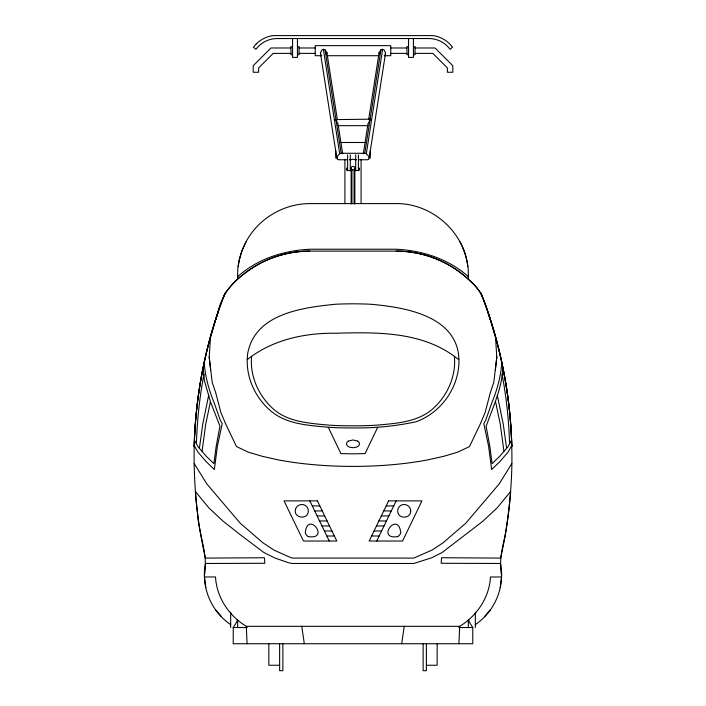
<?xml version="1.0" encoding="UTF-8"?>
<svg xmlns="http://www.w3.org/2000/svg" width="706" height="706" viewBox="0 0 706 706"><rect width="100%" height="100%" fill="white"/><g stroke="black" fill="none" stroke-linecap="round" stroke-linejoin="round"><path stroke-width="1.06" d="M354.871 203.972L354.871 169.149A2.162 1.809 0 0 0 353 166.439A2.162 1.809 0 0 0 351.129 169.149L351.129 203.972M351.923 203.734L351.923 169.811L351.129 169.149M204.378 575.593C208.508 554.66 198.818 534.592 197.601 513.836C194.909 491.517 193.779 469.031 194.194 446.554C195.394 401.608 203.231 356.883 217.386 314.205C220.766 298.497 229.132 285.03 241.999 275.455C248.353 270.31 255.237 265.853 262.535 262.173C277.211 254.972 293.493 251.16 309.846 251.107L396.154 251.107C415.234 251.151 434.225 256.366 450.64 266.074C457.638 270.301 464.16 275.269 470.099 280.891C480.671 289.231 484.775 301.789 488.614 314.205C505.161 363.987 513.024 416.584 511.788 469.031C511.091 491.5 508.832 513.897 505.046 536.057C502.019 549.074 498.833 562.223 501.622 575.593M237.551 279.426L237.745 269.674A72.374 72.374 0 0 1 246.05 241.796C258.325 218.631 283.724 203.531 309.908 203.602L396.092 203.602C431.313 203.107 464.177 231.506 467.804 266.744M458.935 643.731L459.668 626.328C476.982 615.906 489.39 597.373 490.485 576.97L501.463 576.97L500.227 587.674M196.427 443.289C197.203 420.211 199.577 397.16 203.928 374.48M251.627 356.336C249.765 375.115 257.814 394.054 271.245 407.053C284.059 419.893 302.23 422.497 319.421 424.244A145.215 80.149 0 0 0 338.192 425.612A307.604 169.784 0 0 0 367.808 425.612A145.215 80.149 0 0 0 386.579 424.244C403.823 422.638 421.861 419.682 434.755 407.053C448.186 394.054 456.235 375.115 454.373 356.336C420.282 331.335 375.777 332.12 335.588 333.241C304.418 332.844 272.119 339.815 247.321 359.583M491.535 323.71L495.524 336.85L496.786 357.474L493.768 382.467L490.317 392.624L485.154 412.463L480.239 424.103L469.516 446.554L457.682 452.167L443.695 456.323L427.862 459.853A138.755 41.433 0 0 1 278.138 459.853L262.305 456.323L248.318 452.167L236.484 446.554L225.761 424.103L220.846 412.463L215.683 392.624L212.232 382.467L209.214 357.474L210.476 336.85L214.465 323.71M199.41 448.081L202.763 424.103L208.685 395.228M202.084 451.125L205.728 424.103L210.441 401.723L204.396 380.578L203.143 368.073M495.338 370.103L496.839 356.715M401.679 643.731L404.238 626.328M238.196 266.744L239.246 260.037L242.026 250.683L246.05 241.796M363.308 153.82L368.011 123.691L369.926 120.408L371.638 119.623L370.112 119.19L334.362 119.623L336.074 120.408L337.989 123.691L342.692 153.82M368.629 119.729L379.104 52.615L380.94 49.799L382.617 49.314L384.17 50.055L385.582 52.941L369.167 158.126L368.682 159.318L367.517 159.75L358.392 159.75M347.608 159.75L338.483 159.75L337.318 159.318L337.15 156.511L339.683 153.705L341.21 153.273L364.79 153.273L369.926 120.408M380.94 49.799L370.112 119.19L368.947 119.623M369.167 158.126L368.85 156.511L366.317 153.705L382.617 49.314M336.833 158.126L320.418 52.941L321.83 50.055L323.383 49.314L325.06 49.799L326.896 52.615L337.371 119.729M326.56 54.133L326.896 52.615M501.772 362.646C500.863 376.598 497.015 390.25 491.711 403.144L485.86 419.743L483.813 423.724L488.649 446.554L491.65 469.525L499.901 461.574L508.064 452.105L511.753 445.627M502.857 368.073C501.984 387.744 493.494 405.826 486.963 424.103L486.055 426.142L489.867 446.554L492.117 463.63L499.901 456.094L508.064 446.677L511.488 440.209M214.809 322.598L217.942 312.67M237.454 619.541L236.625 622.145L233.227 627.546L247.268 627.546M385.114 54.23L385.582 52.941M355.162 169.714L354.968 170.172L354.871 168.196M377.736 427.254L365.108 453.587L353 453.843L340.892 453.587L328.264 427.254C307.304 425.224 284.262 424.262 268.227 408.65C253.419 394.751 245.035 373.977 247.665 353.68C254.848 313.543 302.371 307.595 335.677 304.224A112.51 33.923 0 0 1 370.323 304.224C406.197 307.26 460.815 316.482 458.918 363.572C457.717 389.315 440.27 413.001 416.046 421.773C400.267 425.153 384.196 427.156 368.073 427.765A318.371 175.723 0 0 1 337.927 427.765L328.264 427.254M376.739 541.025L396.154 500.889M511.788 463.604L499.151 483.963L465.845 523.146L443.112 542.782L432.028 550.071L413.769 558.093L292.231 558.093L288.224 556.522L273.972 550.071L262.888 542.782L240.155 523.146L206.849 483.963L194.212 463.604M484.59 616.488L490.432 609.799M237.604 276.726C257.461 258.775 284.315 250.233 310.764 249.218L395.236 249.218C421.685 250.233 448.539 258.775 468.396 276.726M351.923 169.811L354.077 169.811L354.871 169.149M348.42 441.091L353 439.953L357.58 441.091M397.734 536.595C375.221 540.002 398.21 510.041 400.743 532.668A11.225 8.437 34.2 0 1 397.734 536.595M349.417 159.75L353 159.247L356.583 159.75M354.491 159.75L356.195 159.574M292.575 46.631L290.96 46.631L290.96 54.724L292.575 54.724M297.438 46.631L299.053 46.631L299.053 54.724L297.438 54.724M408.562 46.631L406.947 46.631L406.947 54.724L408.562 54.724M413.425 46.631L415.04 46.631L415.04 54.724L413.425 54.724M290.96 47.982L270.963 47.982L253.198 65.737L253.198 72.25L258.59 72.25L258.59 67.979L273.196 53.374L290.96 53.374M299.053 47.982L315.238 47.982M390.762 47.982L406.947 47.982M415.04 47.982L435.037 47.982L452.802 65.737L452.802 72.25L447.41 72.25L447.41 67.979L432.804 53.374L415.04 53.374M299.053 53.374L315.238 53.374M390.762 53.374L406.947 53.374M321.804 55.712L315.238 55.712L315.238 45.643L390.762 45.643L390.762 55.712L384.196 55.712M327.275 55.712L378.725 55.712M337.998 125.668L368.002 125.668M341.13 142.488L364.87 142.488M347.608 170.525L350.3 170.525M355.7 170.525L358.392 170.525M312.273 505.911L319.827 505.911M386.173 505.911L393.727 505.911M314.7 510.923L322.254 510.923M383.746 510.923L391.3 510.923M317.126 515.936L324.681 515.936M381.319 515.936L388.874 515.936M319.553 520.957L327.107 520.957M378.893 520.957L386.447 520.957M321.98 525.97L329.534 525.97M376.466 525.97L384.02 525.97M324.407 530.991L331.961 530.991M374.039 530.991L381.593 530.991M326.834 536.004L334.388 536.004M371.612 536.004L379.166 536.004M205.773 587.674L204.537 576.97L215.515 576.97C216.61 597.373 229.018 615.906 246.332 626.328L459.668 626.328M458.732 627.546L472.773 627.546L469.375 622.145L468.546 619.541M279.629 665.255L268.845 665.255L268.845 644.022M426.371 665.255L437.155 665.255L437.155 644.022M349.805 159.574L351.509 159.75M364.79 153.273L366.317 153.705M337.053 119.623L335.888 119.19L325.06 49.799M308.266 536.595C330.779 540.002 307.79 510.041 305.257 532.668A11.225 8.437 -34.2 0 0 308.266 536.595M454.373 356.336L458.679 359.583M351.129 168.196L351.032 170.172L350.838 169.714M215.568 609.799L221.41 616.488M194.512 440.209L197.936 446.677L206.099 456.094L213.883 463.63L216.133 446.554L219.945 426.142L210.45 401.74M194.247 445.627L197.936 452.105L206.099 461.574L214.35 469.525L217.351 446.554L222.187 423.724L220.14 419.743L214.289 403.144C208.985 390.25 205.137 376.598 204.228 362.646M309.846 500.889L329.261 541.025M320.418 52.941L320.886 54.23M488.058 312.67L491.191 322.598M495.559 401.723L500.272 424.103L503.916 451.125M497.315 395.228L503.237 424.103L506.59 448.081M379.104 52.615L379.44 54.133M502.072 374.48C506.423 397.16 508.797 420.211 509.573 443.289M336.074 120.408L341.21 153.273M323.383 49.314L339.683 153.705M301.762 626.328L304.321 643.731M209.161 356.715L210.662 370.103M246.332 626.328L247.065 643.731M468.449 279.426L468.255 269.674A72.374 72.374 0 0 0 459.95 241.796M475.332 612.226L475.332 627.546M472.773 627.422L472.773 643.731L233.227 643.731L233.227 627.422M468.343 619.55L468.343 627.546M426.371 643.731L426.371 670.7L423.132 670.7L423.132 643.731M413.425 38.539L413.425 57.415L408.562 57.415L408.562 38.539M370.262 150.457L370.262 158.073M361.093 159.397L361.093 203.504M359.478 168.054L359.478 170.208M358.392 154.888L358.392 170.764M355.7 154.888L355.7 170.764M354.077 169.811L354.077 203.734M350.3 154.888L350.3 170.764M347.608 154.888L347.608 170.764M346.522 168.054L346.522 170.208M344.907 159.397L344.907 203.504M335.738 150.457L335.738 158.073M297.438 38.539L297.438 57.415L292.575 57.415L292.575 38.539M282.868 643.731L282.868 670.7L279.629 670.7L279.629 643.731M237.657 619.55L237.657 627.546M230.668 612.226L230.668 627.546M230.685 624.678A60.619 60.619 0 0 1 205.411 563.485L264.803 563.273L264.441 557.74L205.411 558.093A451.769 451.769 0 0 1 195.35 491.473L208.861 507.87L223.043 521.16L242.034 536.057L263.903 552.533L274.519 557.864L288.401 562.691L292.231 563.485L413.769 563.485L431.481 557.864L442.097 552.533L482.957 521.16L497.139 507.87L510.65 491.473A451.769 451.769 0 0 1 500.589 558.093L441.559 557.74L441.197 563.273L500.589 563.485A60.619 60.619 0 0 1 475.315 624.678M309.846 251.107A106.668 106.668 0 0 0 225.037 293.069A451.769 451.769 0 0 0 194.194 446.554M194.221 446.554A451.24 451.24 0 0 1 224.932 293.352M396.154 251.107A106.668 106.668 0 0 1 480.962 293.069A451.769 451.769 0 0 1 511.806 446.554M481.068 293.352A451.275 451.275 0 0 1 511.788 446.563M348.42 441.091A6.663 3.918 0 0 0 346.531 443.836L346.743 444.842A6.936 4.033 -1.6 0 0 349.761 447.198L353 447.719L356.239 447.198A6.936 4.033 1.6 0 0 359.248 444.842L359.478 443.836A6.663 3.918 0 0 0 357.58 441.091M295.54 509.247C292.884 518.328 308.496 520.375 308.275 510.923A12.531 8.913 -23.2 0 0 306.378 506.343C303.095 502.857 296.644 504.587 295.54 509.247M410.68 510.923C410.989 519.237 397.416 519.237 397.725 510.923A12.531 8.913 23.2 0 1 399.622 506.343C403.382 502.275 410.892 505.39 410.68 510.923M388.6 500.889L369.185 541.025L402.544 541.025L421.959 500.889L388.6 500.889M256.34 43.86L253.445 47.214L255.899 49.323A26.431 26.431 0 0 1 277.476 38.539L428.524 38.539A26.431 26.431 0 0 1 450.101 49.323L452.555 47.214L449.66 43.86A29.678 29.678 0 0 0 433.166 35.609L272.834 35.609A29.678 29.678 0 0 0 256.34 43.86M317.4 500.889L284.041 500.889L303.456 541.025L336.815 541.025L317.4 500.889"/></g></svg>
